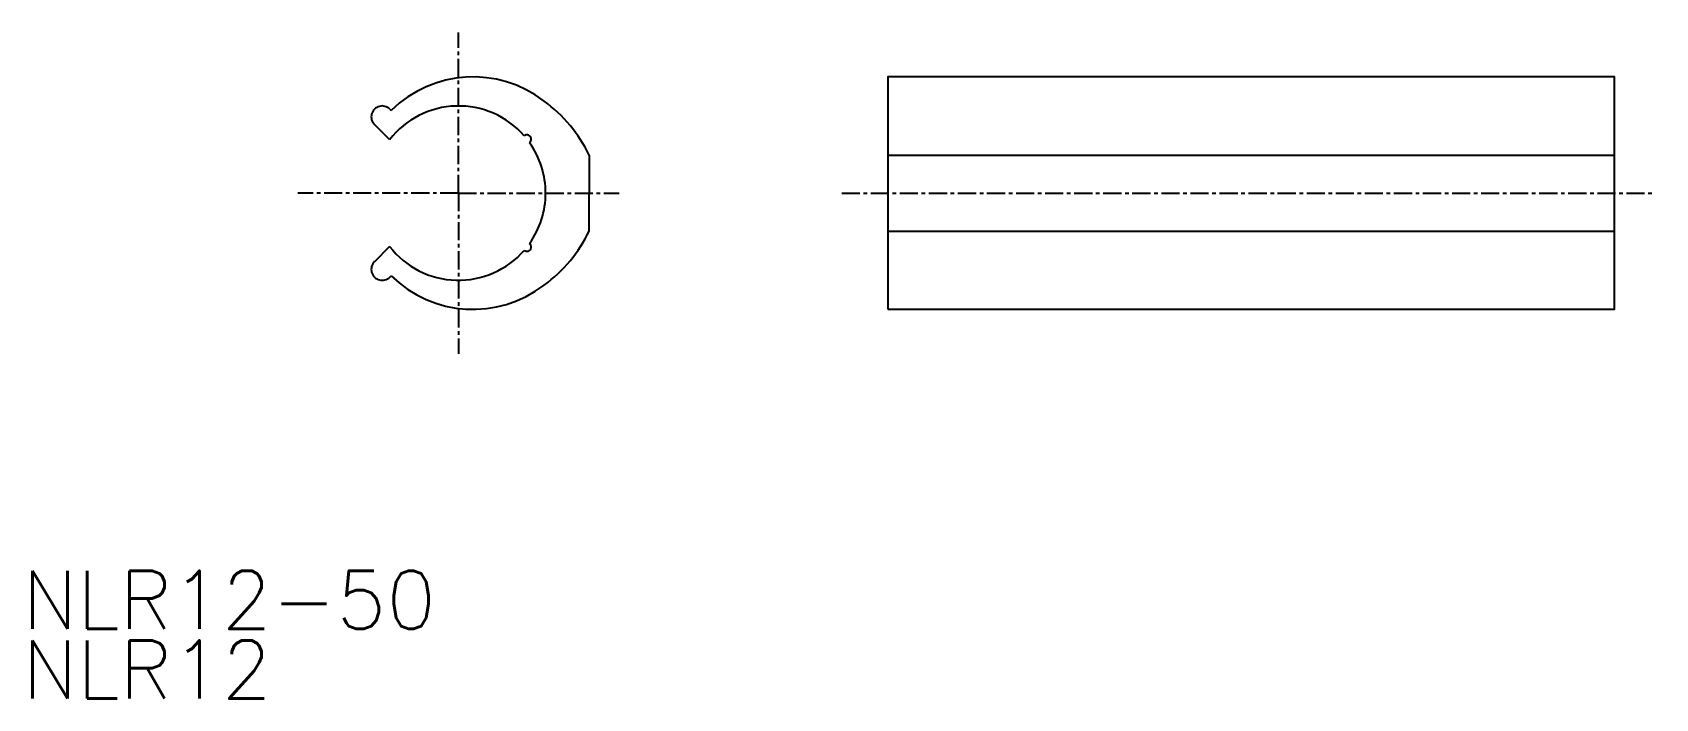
# Model space of a CAD drawing. Extents: x 21 to 132, y 35 to 81.
import ezdxf

# ---------------------------------------------------------------- set-up
doc = ezdxf.new("R2010")
doc.units = 0
doc.linetypes.add('CENTER', pattern=[2, 1.25, -0.25, 0.25, -0.25])
doc.layers.get('0').update_dxf_attribs({"linetype": 'CONTINUOUS'})
doc.layers.add('CENTER', color=1, linetype='CENTER')
doc.styles.get("Standard").update_dxf_attribs({"font": 'txt.shx'})

msp = doc.modelspace()

# ---------------------------------------------------------------- linework, layer by layer
for p, q in [((45.28, 75.78), (45.37, 75.69)), ((45.26, 73.68), (44.22, 74.72)), ((59, 72.61), (59, 70)), ((79.55, 72.61), (129.55, 72.61)), ((59, 67.39), (59, 70)), ((79.55, 67.39), (129.55, 67.39)), ((45.26, 66.32), (44.22, 65.28)), ((45.28, 64.22), (45.37, 64.31))]:
    msp.add_line(p, q)
msp.add_lwpolyline([(79.55, 62), (129.55, 62), (129.55, 78), (79.55, 78)], close=True)
for centre, radius, start, end in [((51, 70), 8, 52.2847, 134.6928), ((44.75, 75.25), 0.75, 44.9803, 225), ((50, 70), 6, 41.097, 142.1808), ((50, 68.25), 10, 25.8419, 53.8862), ((54.71, 73.71), 0.3, 306.7994, 129.6644), ((50, 70), 6, 0, 35.3668), ((50, 70), 6, 324.6332, 0), ((50, 71.75), 10, 306.1138, 334.1581), ((50, 70), 6, 217.8192, 318.903), ((54.71, 66.29), 0.3, 230.3356, 53.2006), ((44.75, 64.75), 0.75, 135, 315.0197), ((51, 70), 8, 225.3072, 307.7153)]:
    msp.add_arc(centre, radius, start, end)
at = {"layer": 'CENTER'}
for p, q in [((50, 70), (50, 81.06)), ((50, 70), (38.94, 70)), ((50, 70), (50, 58.94)), ((50, 70), (61.06, 70)), ((76.37, 70), (132.37, 70))]:
    msp.add_line(p, q, dxfattribs=at)

# ---------------------------------------------------------------- texts
for s, p in [('NLR12-50', (20, 40)), ('NLR12', (20, 35.2))]:
    msp.add_text(s, height=4).set_placement(p)

doc.saveas('drawing.dxf')
